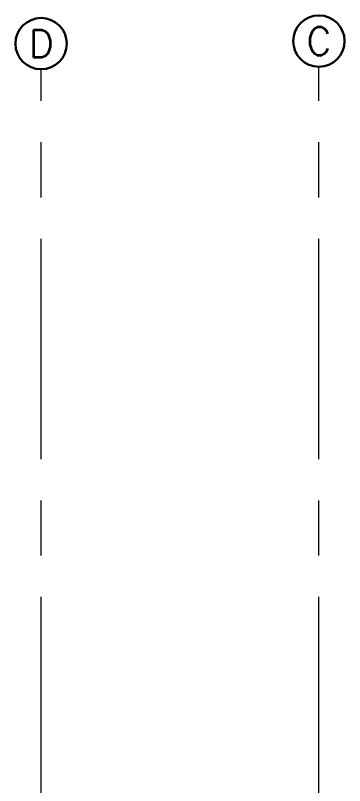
# Model space of a CAD drawing. Header units: inches. Extents: x 841 to 14369, y -4365 to -3225.
# Drawn here: x 6064.4 to 6206.6, y -3557.4 to -3224.6 of the extents above; entities that cross this region are included whole.
import ezdxf
from ezdxf.enums import TextEntityAlignment as Align
from ezdxf.xclip import XClip

# ---------------------------------------------------------------- set-up
doc = ezdxf.new("R2010")
doc.units = ezdxf.units.IN
doc.header["$MEASUREMENT"] = 0
doc.header["$XCLIPFRAME"] = 0
doc.linetypes.add('NBK_CenterX2', pattern=[1.083333, 0.666667, -0.125, 0.166667, -0.125])
doc.layers.add('!Gridline', color=112, linetype='NBK_CenterX2', lineweight=5)
doc.layers.add('!Gridline @ 1', color=112, linetype='NBK_CenterX2', lineweight=5)
doc.styles.add('Arial Narrow Bold', font='')
doc.styles.add('Romans', font='romans.shx', dxfattribs={"width": 0.8})
doc.styles.get('Arial Narrow Bold').set_extended_font_data('Arial Narrow', bold=True)

# ---------------------------------------------------------------- blocks, each defined once
blk = doc.blocks.new('SYM_Gridline')
at = {"linetype": 'Continuous', "lineweight": 30}
blk.add_circle((0, 0), 0.25, dxfattribs=at)
at = {"style": 'Arial Narrow Bold'}
blk.add_attdef('GRIDLINE', text='', height=0.2, dxfattribs=at).set_placement((0, 0), align=Align.MIDDLE_CENTER)
blk = doc.blocks.new('GRID_ELEV EAST_E')
at = {"layer": '!Gridline'}
for p, q in [((4.2761, -3.0856, 0.1677), (4.2761, 12.211, -9.4452)), ((5.1161, -3.0856, 0.1726), (5.1161, 12.2188, -9.4452))]:
    blk.add_line(p, q, dxfattribs=at)
at = {"layer": '!Gridline @ 1'}
ref = blk.add_blockref('SYM_Gridline', (5.1161, 12.2966, -9.4452), dxfattribs=dict(at, xscale=0.310534764094, yscale=0.310534764094, zscale=0.310534764094))
ref.add_attrib('GRIDLINE', 'C', dxfattribs={"layer": '0', "height": 0.0843, "style": 'Romans'}).set_placement((5.1161, 12.2966, -0.0962), align=Align.MIDDLE_CENTER)
ref = blk.add_blockref('SYM_Gridline', (4.2761, 12.2888, -9.4452), dxfattribs=dict(at, xscale=0.310534764094, yscale=0.310534764094, zscale=0.310534764094))
ref.add_attrib('GRIDLINE', 'D', dxfattribs={"layer": '0', "height": 0.0843, "style": 'Romans'}).set_placement((4.2761, 12.2888, -0.0962), align=Align.MIDDLE_CENTER)

msp = doc.modelspace()

# ---------------------------------------------------------------- block references
ref = msp.add_blockref('GRID_ELEV EAST_E', (5464.64, -4992.32), dxfattribs=dict(xscale=142.857142857143, yscale=142.857142857143, zscale=142.857142857143))
XClip(ref).set_block_clipping_path([(-32.9321670538, 5.6154180436), (60.0743516113, 14.8345927078)])

doc.saveas('drawing.dxf')
